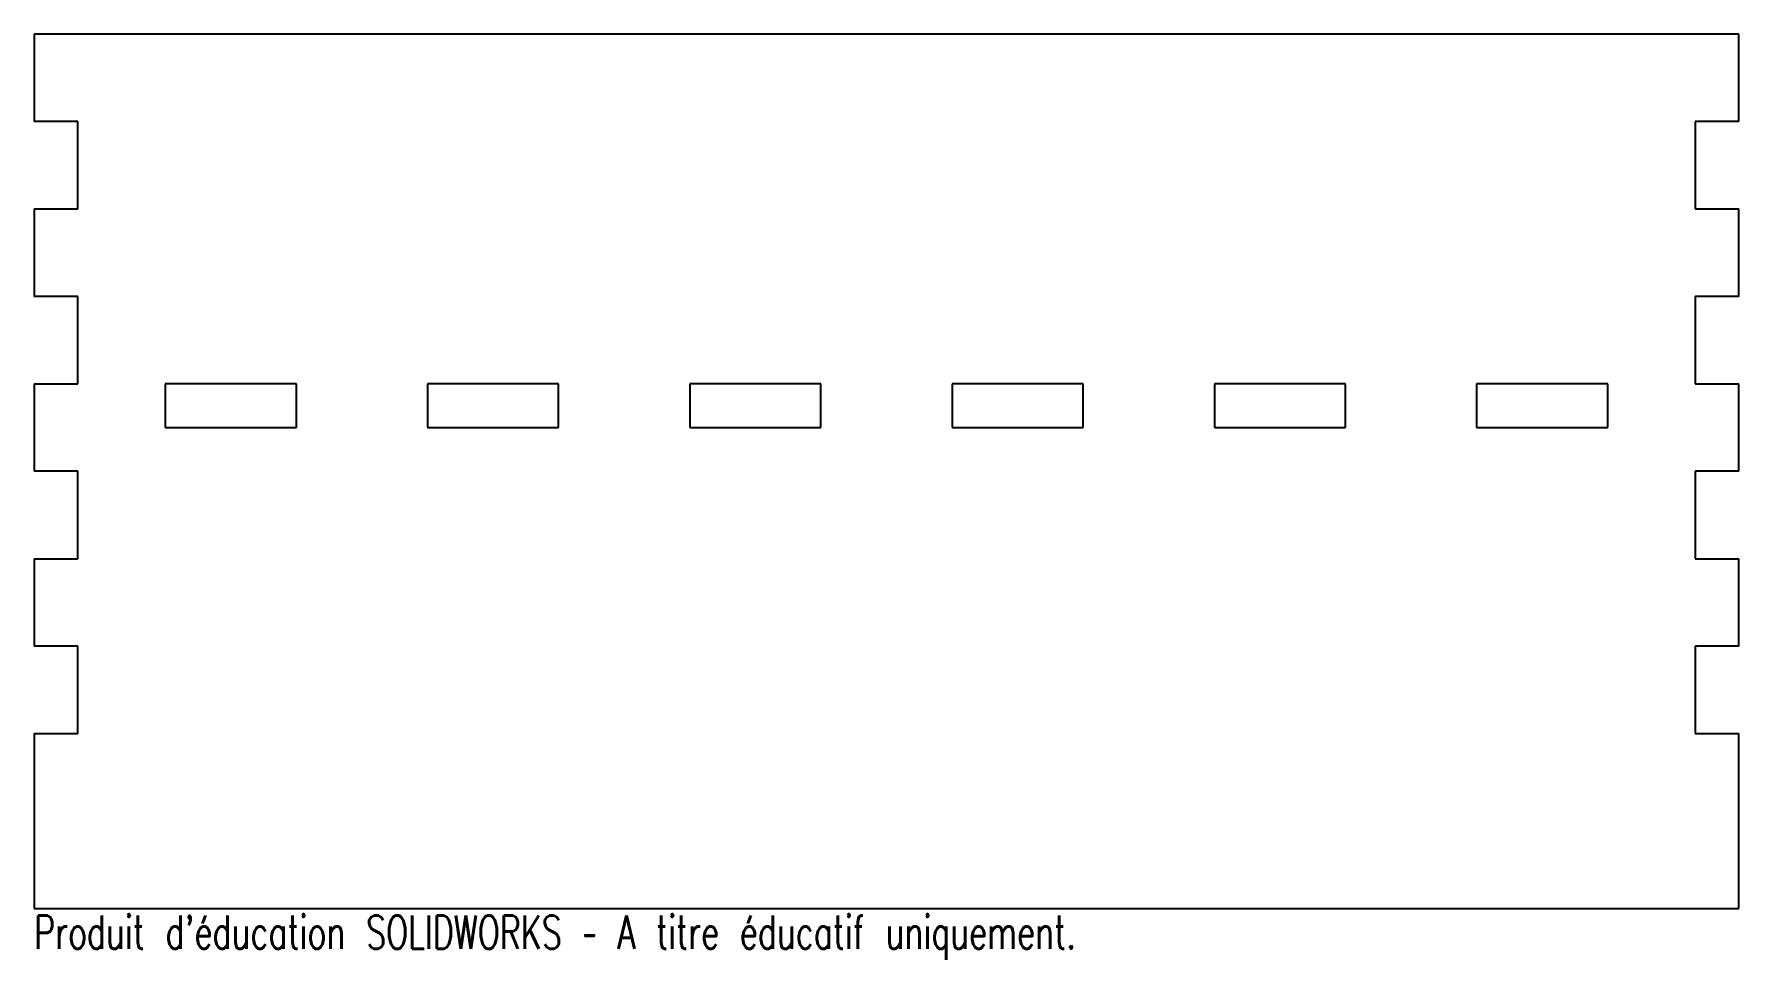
# Model space of a CAD drawing. Header units: inches. Extents: x -4.88 to 4.88, y -2.79 to 2.5.
import ezdxf

# ---------------------------------------------------------------- set-up
doc = ezdxf.new("R2010")
doc.units = ezdxf.units.IN
doc.header["$MEASUREMENT"] = 0
doc.styles.add('SLDTEXTSTYLE0', font='TXT', dxfattribs={"width": 0.7, "bigfont": 'bigfont'})

msp = doc.modelspace()

# ---------------------------------------------------------------- linework, layer by layer
at = {"color": 7, "linetype": 'Continuous', "lineweight": 25}
for p, q in [((4.875, 2.5), (-4.875, 2.5)), ((-4.875, 2.5), (-4.875, 2)), ((4.875, 2), (4.875, 2.5)), ((-4.625, 2), (-4.875, 2)), ((-4.625, 1.5), (-4.625, 2)), ((4.625, 2), (4.625, 1.5)), ((4.875, 2), (4.625, 2)), ((-4.875, 1.5), (-4.625, 1.5)), ((-4.875, 1.5), (-4.875, 1)), ((4.625, 1.5), (4.875, 1.5)), ((4.875, 1), (4.875, 1.5)), ((-4.625, 1), (-4.875, 1)), ((-4.625, 0.5), (-4.625, 1)), ((4.875, 1), (4.625, 1)), ((4.625, 1), (4.625, 0.5)), ((-4.875, 0.5), (-4.625, 0.5)), ((-4.875, 0.5), (-4.875, 0)), ((-3.375, 0.5), (-4.125, 0.5)), ((-4.125, 0.5), (-4.125, 0.25)), ((-3.375, 0.25), (-3.375, 0.5)), ((-1.875, 0.5), (-2.625, 0.5)), ((-2.625, 0.5), (-2.625, 0.25)), ((-1.875, 0.25), (-1.875, 0.5)), ((-1.125, 0.5), (-1.125, 0.25)), ((-0.375, 0.5), (-1.125, 0.5)), ((-0.375, 0.25), (-0.375, 0.5)), ((0.375, 0.5), (0.375, 0.25)), ((1.125, 0.5), (0.375, 0.5)), ((1.125, 0.25), (1.125, 0.5)), ((1.875, 0.5), (1.875, 0.25)), ((2.625, 0.5), (1.875, 0.5)), ((2.625, 0.25), (2.625, 0.5)), ((3.375, 0.5), (3.375, 0.25)), ((4.125, 0.5), (3.375, 0.5)), ((4.125, 0.25), (4.125, 0.5)), ((4.625, 0.5), (4.875, 0.5)), ((4.875, 0), (4.875, 0.5)), ((-4.125, 0.25), (-3.375, 0.25)), ((-2.625, 0.25), (-1.875, 0.25)), ((-1.125, 0.25), (-0.375, 0.25)), ((0.375, 0.25), (1.125, 0.25)), ((1.875, 0.25), (2.625, 0.25)), ((3.375, 0.25), (4.125, 0.25)), ((-4.625, 0), (-4.875, 0)), ((-4.625, -0.5), (-4.625, 0)), ((4.875, 0), (4.625, 0)), ((4.625, 0), (4.625, -0.5)), ((-4.875, -0.5), (-4.625, -0.5)), ((-4.875, -0.5), (-4.875, -1)), ((4.625, -0.5), (4.875, -0.5)), ((4.875, -1), (4.875, -0.5)), ((-4.625, -1), (-4.875, -1)), ((-4.625, -1.5), (-4.625, -1)), ((4.875, -1), (4.625, -1)), ((4.625, -1), (4.625, -1.5)), ((-4.875, -1.5), (-4.625, -1.5)), ((-4.875, -1.5), (-4.875, -2.5)), ((4.625, -1.5), (4.875, -1.5)), ((4.875, -2.5), (4.875, -1.5)), ((-4.875, -2.5), (4.875, -2.5))]:
    msp.add_line(p, q, dxfattribs=at)

# ---------------------------------------------------------------- texts
at = {"color": 7, "linetype": 'Continuous', "insert": (-4.875, -2.5401), "char_height": 0.1903, "attachment_point": 1, "style": 'SLDTEXTSTYLE0'}
msp.add_mtext("Produit d'éducation SOLIDWORKS – A titre éducatif uniquement.", dxfattribs=at)

doc.saveas('drawing.dxf')
